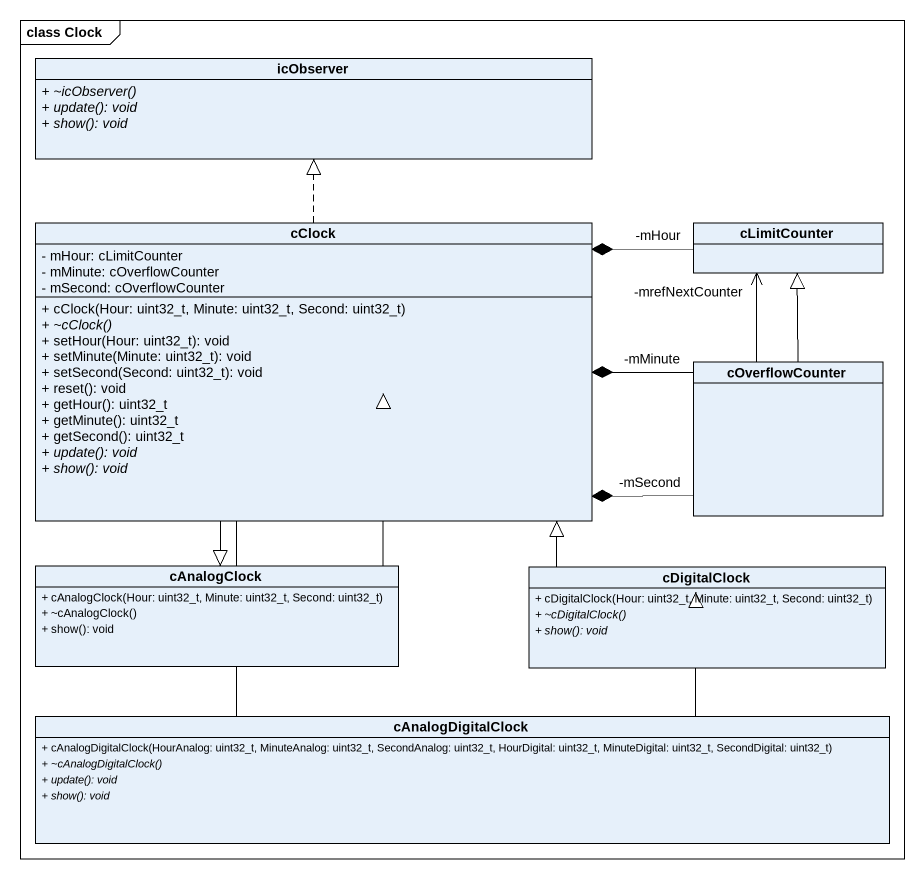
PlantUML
@startuml
mainframe class Clock
hide circle
hide empty members
skinparam classAttributeIconSize 0
class icObserver {
  {abstract} + ~icObserver()
  {abstract} + update(): void
  {abstract} + show(): void
}
class cClock {
  - mHour: cLimitCounter
  - mMinute: cOverflowCounter
  - mSecond: cOverflowCounter
  + cClock(Hour: uint32_t, Minute: uint32_t, Second: uint32_t)
  {abstract} + ~cClock()
  + setHour(Hour: uint32_t): void
  + setMinute(Minute: uint32_t): void
  + setSecond(Second: uint32_t): void
  + reset(): void
  + getHour(): uint32_t
  + getMinute(): uint32_t
  + getSecond(): uint32_t
  {abstract} + update(): void
  {abstract} + show(): void
}
class cLimitCounter
class cOverflowCounter
class cAnalogClock {
  + cAnalogClock(Hour: uint32_t, Minute: uint32_t, Second: uint32_t)
  + ~cAnalogClock()
  + show(): void
}
class cDigitalClock {
  + cDigitalClock(Hour: uint32_t, Minute: uint32_t, Second: uint32_t)
  {abstract} + ~cDigitalClock()
  {abstract} + show(): void
}
class cAnalogDigitalClock {
  + cAnalogDigitalClock(HourAnalog: uint32_t, MinuteAnalog: uint32_t, SecondAnalog: uint32_t, HourDigital: uint32_t, MinuteDigital: uint32_t, SecondDigital: uint32_t)
  {abstract} + ~cAnalogDigitalClock()
  {abstract} + update(): void
  {abstract} + show(): void
}
cClock .up.|> icObserver
cClock *-right- "-mHour" cLimitCounter
cClock *-right- "-mMinute" cOverflowCounter
cClock *-right- "-mSecond" cOverflowCounter
cOverflowCounter -up-> "-mrefNextCounter" cLimitCounter
cOverflowCounter -up-|> cLimitCounter
cAnalogClock -up-|> cClock
cDigitalClock -up-|> cClock
cAnalogDigitalClock -up-|> cAnalogClock
cAnalogDigitalClock -up-|> cDigitalClock
@enduml
